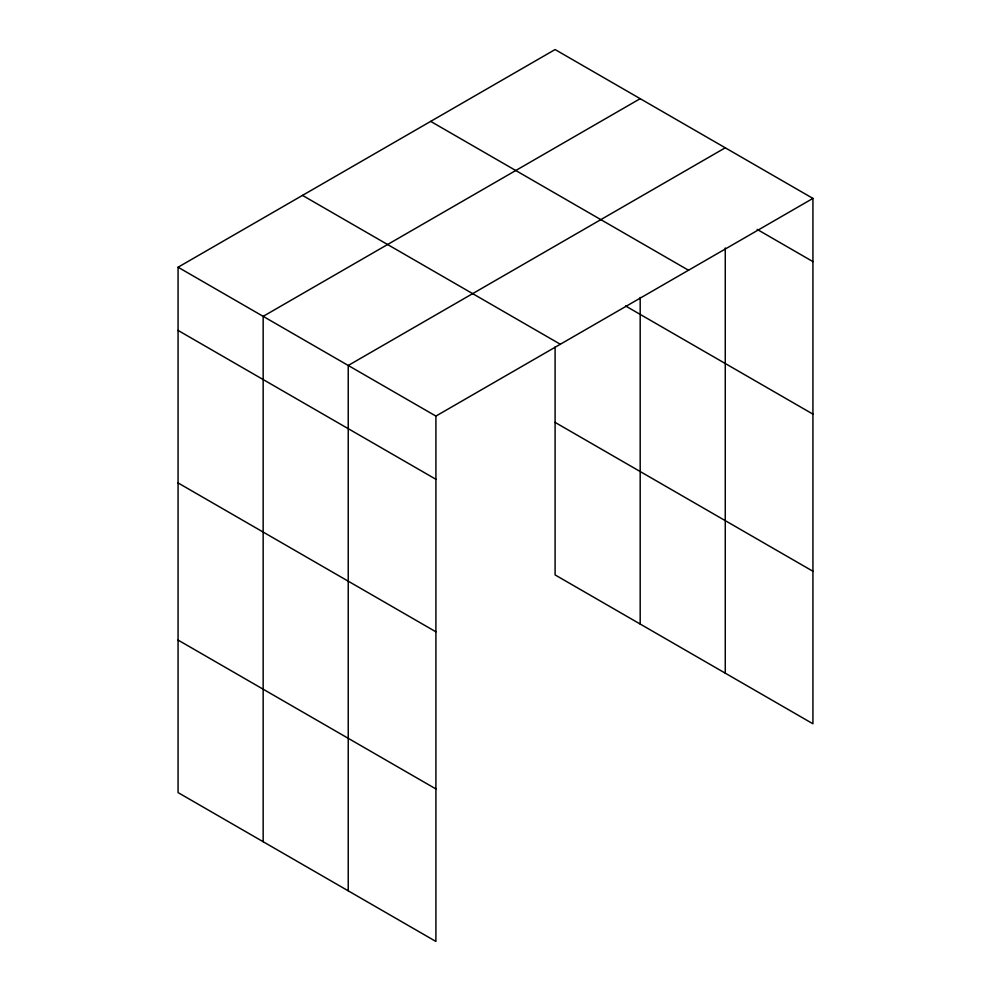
<?xml version="1.0" encoding="UTF-8"?>
<svg xmlns="http://www.w3.org/2000/svg" width="991" height="991" viewBox="0 0 991 991"><rect width="100%" height="100%" fill="white"/><g stroke="black" fill="none" stroke-linecap="round" stroke-linejoin="round"><path stroke-width="1.49" d="M725.263 247.973L725.263 673.162M178.07 267.223L435.904 416.084L435.904 941.45L178.07 792.589L178.07 267.223L555.096 49.55L812.93 198.411L812.93 723.777L555.096 574.916L555.096 346.912M640.186 98.679L263.16 316.352L263.16 841.718M725.263 147.795L348.237 365.468L348.237 890.835M435.904 416.084L812.93 198.411M757.149 229.404L812.93 261.612M430.676 121.385L688.51 270.246M625.556 305.946L812.93 414.127M302.49 195.388L560.324 344.249M555.096 422.401L812.93 571.262M178.07 330.424L435.904 479.285M178.07 482.939L435.904 631.8M178.07 640.075L435.904 788.935M640.186 297.436L640.186 624.045"/></g></svg>
